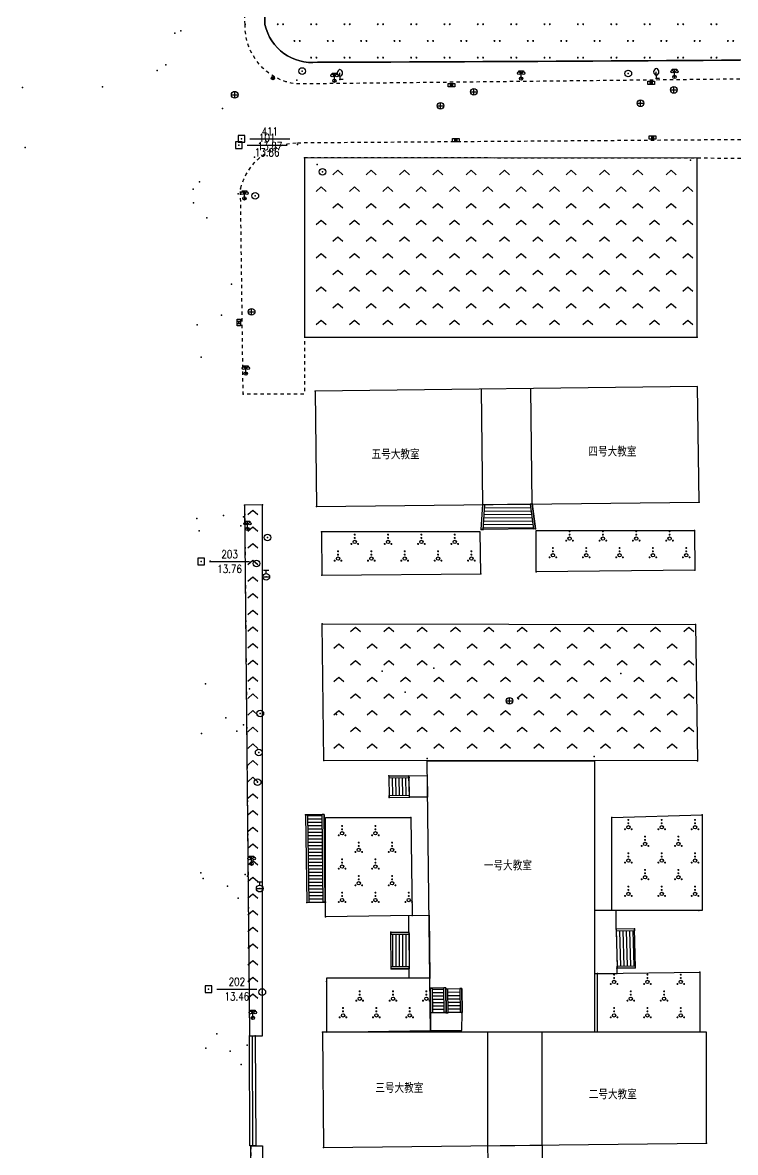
# Model space of a CAD drawing. Extents: x 1060 to 1934, y 610 to 1562.
# Drawn here: x 1447 to 1554, y 1262.8 to 1432.2 of the extents above; entities that cross this region are included whole.
import ezdxf
from ezdxf.enums import TextEntityAlignment as Align

# ---------------------------------------------------------------- set-up
doc = ezdxf.new("R2010")
doc.units = 0
doc.header["$LTSCALE"] = 0.5
doc.header["$PDSIZE"] = 0.2
doc.linetypes.add('X6', pattern=[2, 1, -1])
doc.layers.get('0').update_dxf_attribs({"linetype": 'CONTINUOUS'})
doc.layers.add('ASSIST', color=7, linetype='CONTINUOUS', plot=False)
for name, color, linetype in [('COMPONENT', 4, 'CONTINUOUS'), ('DLDW', 11, 'CONTINUOUS'), ('DLSS', 4, 'CONTINUOUS'), ('GXYZ', 2, 'CONTINUOUS'), ('JMD', 6, 'CONTINUOUS'), ('KZD', 1, 'CONTINUOUS'), ('ZBTZ', 3, 'CONTINUOUS'), ('ZDH', 1, 'CONTINUOUS')]:
    doc.layers.add(name, color=color, linetype=linetype)
doc.styles.add('HZ', font='rs.shx', dxfattribs={"width": 0.8, "bigfont": 'hztxt.shx'})
doc.linetypes.add('1161', pattern='A,0,[149,AAA.SHX,S=0.15,R=0,X=0,Y=0],-1.6', length=1.6)

# ---------------------------------------------------------------- blocks, each defined once
blk = doc.blocks.new('gc043')
for p, q in [((-1, 0), (1, 0)), ((0, -1), (0, 1))]:
    blk.add_line(p, q)
blk.add_circle((0, 0), 1)
blk = doc.blocks.new('*U25')
at = {"linetype": 'Continuous'}
for points in [[(-0.5, 0.06), (-0.49, -0.11), (-0.49, 0.11)], [(-0.5, 0), (-0.5, -0.06), (-0.5, 0.06)], [(-0.49, -0.11), (-0.5, 0.06), (-0.5, -0.06)], [(-0.49, 0.11), (-0.47, -0.17), (-0.47, 0.17)], [(-0.47, -0.17), (-0.49, 0.11), (-0.49, -0.11)], [(-0.47, 0.17), (-0.45, -0.22), (-0.45, 0.22)], [(-0.45, -0.22), (-0.47, 0.17), (-0.47, -0.17)], [(-0.45, 0.22), (-0.42, -0.27), (-0.42, 0.27)], [(-0.42, -0.27), (-0.45, 0.22), (-0.45, -0.22)], [(-0.42, 0.27), (-0.39, -0.31), (-0.39, 0.31)], [(-0.39, -0.31), (-0.42, 0.27), (-0.42, -0.27)], [(-0.39, 0.31), (-0.35, -0.35), (-0.35, 0.35)], [(-0.35, -0.35), (-0.39, 0.31), (-0.39, -0.31)], [(-0.35, 0.35), (-0.31, -0.39), (-0.31, 0.39)], [(-0.31, -0.39), (-0.35, 0.35), (-0.35, -0.35)], [(-0.31, 0.39), (-0.27, -0.42), (-0.27, 0.42)], [(-0.27, -0.42), (-0.31, 0.39), (-0.31, -0.39)], [(-0.27, 0.42), (-0.22, -0.45), (-0.22, 0.45)], [(-0.22, -0.45), (-0.27, 0.42), (-0.27, -0.42)], [(-0.22, 0.45), (-0.17, -0.47), (-0.17, 0.47)], [(-0.17, -0.47), (-0.22, 0.45), (-0.22, -0.45)], [(-0.17, 0.47), (-0.11, -0.49), (-0.11, 0.49)], [(-0.11, -0.49), (-0.17, 0.47), (-0.17, -0.47)], [(-0.11, 0.49), (-0.06, -0.5), (-0.06, 0.5)], [(-0.06, -0.5), (-0.11, 0.49), (-0.11, -0.49)], [(0, -0.5), (-0.06, 0.5), (-0.06, -0.5)], [(-0.06, 0.5), (0, -0.5), (0, 0.5)], [(0.06, -0.5), (0, 0.5), (0, -0.5)], [(0, 0.5), (0.06, -0.5), (0.06, 0.5)], [(0.11, -0.49), (0.06, 0.5), (0.06, -0.5)], [(0.06, 0.5), (0.11, -0.49), (0.11, 0.49)], [(0.17, -0.47), (0.11, 0.49), (0.11, -0.49)], [(0.11, 0.49), (0.17, -0.47), (0.17, 0.47)], [(0.22, -0.45), (0.17, 0.47), (0.17, -0.47)], [(0.17, 0.47), (0.22, -0.45), (0.22, 0.45)], [(0.27, -0.42), (0.22, 0.45), (0.22, -0.45)], [(0.22, 0.45), (0.27, -0.42), (0.27, 0.42)], [(0.31, -0.39), (0.27, 0.42), (0.27, -0.42)], [(0.27, 0.42), (0.31, -0.39), (0.31, 0.39)], [(0.35, -0.35), (0.31, 0.39), (0.31, -0.39)], [(0.31, 0.39), (0.35, -0.35), (0.35, 0.35)], [(0.39, -0.31), (0.35, 0.35), (0.35, -0.35)], [(0.35, 0.35), (0.39, -0.31), (0.39, 0.31)], [(0.42, -0.27), (0.39, 0.31), (0.39, -0.31)], [(0.39, 0.31), (0.42, -0.27), (0.42, 0.27)], [(0.45, -0.22), (0.42, 0.27), (0.42, -0.27)], [(0.42, 0.27), (0.45, -0.22), (0.45, 0.22)], [(0.47, -0.17), (0.45, 0.22), (0.45, -0.22)], [(0.45, 0.22), (0.47, -0.17), (0.47, 0.17)], [(0.49, -0.11), (0.47, 0.17), (0.47, -0.17)], [(0.47, 0.17), (0.49, -0.11), (0.49, 0.11)], [(0.5, -0.06), (0.49, 0.11), (0.49, -0.11)], [(0.49, 0.11), (0.5, -0.06), (0.5, 0.06)], [(0.5, 0), (0.5, 0.06), (0.5, -0.06)]]:
    blk.add_solid(points, dxfattribs=at)
blk = doc.blocks.new('gcbj0106')
blk.add_circle((0, 0), 0.5)
at = {"linetype": 'Continuous'}
blk.add_blockref('*U25', (0, 0), dxfattribs=at)
blk = doc.blocks.new('gc097')
for p, q in [((-0.7, 2), (-0.7, 2.3)), ((-0.7, 2.3), (0.7, 2.3)), ((0, 0.5), (0, 2.3)), ((0.7, 2.3), (0.7, 2))]:
    blk.add_line(p, q)
for centre, radius in [((-0.7, 1.6), 0.4), ((0, 0), 0.5), ((0.73, 1.6), 0.4)]:
    blk.add_circle(centre, radius)
blk = doc.blocks.new('gc188')
blk.add_circle((0, 0), 1)
blk = doc.blocks.new('gc133')
for p, q in [((-1, 0), (1, 0)), ((-0.8, 2), (0.8, 2)), ((0, 1), (0, 2))]:
    blk.add_line(p, q)
blk.add_circle((0, 0), 1)
blk = doc.blocks.new('gc041')
for p, q in [((-1, 0.5), (1, 0.5)), ((-1, -0.5), (-1, 0.5)), ((-0.33, 0.5), (-0.33, -0.5)), ((0.33, 0.5), (0.33, -0.5)), ((1, 0.5), (1, -0.5)), ((1, -0.5), (-1, -0.5))]:
    blk.add_line(p, q)
blk = doc.blocks.new('gc211')
for p, q in [((0, 0), (-1.5, -1.32)), ((1.5, -1.32), (0, 0))]:
    blk.add_line(p, q)
blk = doc.blocks.new('gc163')
at = {"const_width": 0.3}
for points in [[(-0.95, 0, 1), (-0.65, 0, 1)], [(0.65, 0, 1), (0.95, 0, 1)]]:
    blk.add_lwpolyline(points, format="xyb", close=True, dxfattribs=at)
blk = doc.blocks.new('gc160')
at = {"const_width": 0.3}
for points in [[(-0.15, 2.2, 1), (0.15, 2.2, 1)], [(-0.15, 1.2, 1), (0.15, 1.2, 1)], [(-1.15, -0.6, 1), (-0.85, -0.6, 1)], [(0.85, -0.6, 1), (1.15, -0.6, 1)]]:
    blk.add_lwpolyline(points, format="xyb", close=True, dxfattribs=at)
blk.add_circle((0, 0), 0.5)
blk = doc.blocks.new('gc143')
for p, q in [((0, 1), (0, 2)), ((0, 1), (0, 0)), ((1, 0), (0, 0))]:
    blk.add_line(p, q)
for centre, start, end in [((0.225, 2), 102.68038, 257.31962), ((-0.225, 2), 282.68038, 77.31962)]:
    blk.add_arc(centre, 1.025, start, end)
blk = doc.blocks.new('gc115')
blk.add_lwpolyline([(-1, -1), (1, -1), (1, 1), (-1, 1)], close=True)
blk.add_point((0, 0))

msp = doc.modelspace()

# ---------------------------------------------------------------- linework, layer by layer
at = {"linetype": 'Continuous', "elevation": 12.1}
msp.add_lwpolyline([(1728.53, 1416.78, 0.070297), (1719.98, 1423.27, 0.102266), (1705.08, 1428.33, 0.006185), (1662.01, 1427.95, -0.003224), (1579.41, 1426.74, -0.001176), (1491.29, 1426.22, -0.381435), (1483.39, 1431.9, 0.000865), (1483.41, 1455.75, 0.005382), (1483.23, 1487.87, -0.146405), (1485.5, 1497.7, -0.12135), (1493.35, 1503.18), (1605.13, 1547.73), (1609.24, 1548.26), (1614.19, 1547.94), (1616.96, 1547.46), (1619.92, 1546.37), (1624.52, 1544.43), (1628.12, 1542.22), (1631.45, 1539.54), (1633.11, 1537.77), (1862.99, 1297.73)], format="xyb", dxfattribs=at)
at = {"layer": 'ASSIST', "linetype": 'Continuous', "flags": 128}
for points in [[(1515.81, 1356.17), (1516.1, 1359.94), (1523.5, 1360.03), (1523.99, 1356.27)], [(1502.04, 1316.02), (1505.07, 1316.09), (1505, 1319.25), (1501.97, 1319.19)], [(1489.5, 1313.44), (1489.66, 1300.3), (1492.44, 1300.34), (1492.27, 1313.47)], [(1502.28, 1295.82), (1505, 1295.84), (1505.05, 1290.34), (1502.32, 1290.32)], [(1538.83, 1296.35), (1536.1, 1296.29), (1536.22, 1290.43), (1538.96, 1290.49)], [(1508.16, 1287.43), (1508.21, 1283.78), (1510.57, 1283.81), (1510.52, 1287.46)], [(1510.57, 1283.75), (1510.51, 1287.33), (1512.91, 1287.37), (1512.96, 1283.79)], [(1481.09, 1280.29), (1481.95, 1280.29), (1482.01, 1263.79), (1481.15, 1263.78)]]:
    msp.add_lwpolyline(points, close=True, dxfattribs=at)
at = {"layer": 'DLSS', "linetype": 'X6', "flags": 128}
for points, elevation in [([(1480.43, 1431.9), (1480.26, 1435.2), (1479.63, 1491.46, -0.064465), (1479.93, 1500.11, -0.154295), (1482.47, 1507.49, -0.179135), (1492.43, 1515.32, -0.003756), (1520.18, 1525.43, 0.000002), (1587.35, 1553.15, 0.011631), (1593.72, 1556.25, -0.359566), (1631.49, 1550.06), (1864.49, 1306.39)], 13.79), ([(1704.63, 1425.36), (1488.16, 1422.97, -0.389128), (1480.43, 1431.9)], 13.77), ([(1488.28, 1414.17), (1561.88, 1414.72, -0.22304), (1568.1, 1411.8), (1489.31, 1411.92), (1489.31, 1376.47), (1480.13, 1376.47), (1479.74, 1407.26, -0.334286), (1488.28, 1414.17)], 13.77), ([(1481.27, 1263.79), (1481.85, 1213.45, 0.346148), (1487.36, 1207.43), (1565.32, 1208.33)], 13.77)]:
    msp.add_lwpolyline(points, format="xyb", dxfattribs=dict(at, elevation=elevation))
at = {"layer": 'DLSS', "linetype": 'X6', "elevation": 13.77, "flags": 128}
msp.add_lwpolyline([(1480.35, 1359.86), (1481.09, 1280.29)], dxfattribs=at)
at = {"layer": 'JMD', "linetype": 'Continuous'}
for p, q in [((1516.4, 1359.92), (1523.2, 1359.99)), ((1523.5, 1360.03), (1523.2, 1359.99)), ((1523.2, 1359.99), (1523.7, 1356.23)), ((1523.99, 1356.27), (1523.5, 1360.03)), ((1515.81, 1356.17), (1516.1, 1359.94)), ((1516.1, 1359.94), (1516.4, 1359.92)), ((1516.11, 1356.14), (1516.4, 1359.92)), ((1516.28, 1358.42), (1523.4, 1358.5)), ((1516.32, 1358.92), (1523.33, 1359)), ((1516.36, 1359.42), (1523.27, 1359.49)), ((1516.17, 1356.93), (1523.6, 1357.01)), ((1516.21, 1357.43), (1523.53, 1357.51)), ((1516.25, 1357.92), (1523.46, 1358)), ((1515.81, 1356.17), (1516.11, 1356.14)), ((1516.13, 1356.43), (1523.66, 1356.51)), ((1523.99, 1356.27), (1523.7, 1356.23)), ((1501.97, 1319.19), (1505, 1319.25)), ((1501.97, 1319.19), (1501.98, 1318.89)), ((1505.01, 1318.95), (1501.98, 1318.89)), ((1502.07, 1316.32), (1502.01, 1318.89)), ((1502.57, 1316.34), (1502.51, 1318.9)), ((1503.07, 1316.35), (1503.01, 1318.91)), ((1503.57, 1316.36), (1503.51, 1318.92)), ((1504.06, 1316.37), (1504.01, 1318.93)), ((1504.56, 1316.38), (1504.51, 1318.94)), ((1505, 1319.25), (1505.01, 1318.95)), ((1505.06, 1316.39), (1505.01, 1318.95)), ((1502.03, 1316.32), (1505.06, 1316.39)), ((1502.04, 1316.02), (1502.03, 1316.32)), ((1502.04, 1316.02), (1505.07, 1316.09)), ((1505.07, 1316.09), (1505.06, 1316.39)), ((1489.5, 1313.44), (1489.8, 1313.44)), ((1489.5, 1313.44), (1489.66, 1300.3)), ((1489.8, 1313.44), (1489.96, 1300.31)), ((1489.8, 1313.31), (1491.98, 1313.33)), ((1489.81, 1312.81), (1491.98, 1312.83)), ((1492.27, 1313.47), (1491.97, 1313.47)), ((1492.14, 1300.33), (1491.97, 1313.47)), ((1492.27, 1313.47), (1492.44, 1300.34)), ((1489.81, 1312.31), (1491.99, 1312.33)), ((1489.82, 1311.81), (1492, 1311.83)), ((1489.83, 1311.31), (1492, 1311.33)), ((1489.83, 1310.81), (1492.01, 1310.83)), ((1489.84, 1310.31), (1492.01, 1310.33)), ((1489.84, 1309.81), (1492.02, 1309.83)), ((1489.85, 1309.31), (1492.03, 1309.33)), ((1489.86, 1308.81), (1492.03, 1308.83)), ((1489.86, 1308.31), (1492.04, 1308.33)), ((1489.87, 1307.81), (1492.05, 1307.83)), ((1489.88, 1307.31), (1492.05, 1307.33)), ((1489.88, 1306.81), (1492.06, 1306.83)), ((1489.89, 1306.31), (1492.06, 1306.33)), ((1489.9, 1305.81), (1492.07, 1305.83)), ((1489.9, 1305.31), (1492.08, 1305.33)), ((1489.91, 1304.81), (1492.08, 1304.83)), ((1489.91, 1304.31), (1492.09, 1304.33)), ((1489.92, 1303.81), (1492.1, 1303.83)), ((1489.93, 1303.31), (1492.1, 1303.33)), ((1489.93, 1302.81), (1492.11, 1302.83)), ((1489.94, 1302.31), (1492.12, 1302.33)), ((1489.95, 1301.81), (1492.12, 1301.83)), ((1489.95, 1301.31), (1492.13, 1301.33)), ((1489.96, 1300.81), (1492.13, 1300.83)), ((1489.66, 1300.3), (1489.96, 1300.31)), ((1489.96, 1300.31), (1492.14, 1300.33)), ((1492.44, 1300.34), (1492.14, 1300.33)), ((1502.28, 1295.82), (1505, 1295.84)), ((1502.28, 1295.82), (1502.28, 1295.52)), ((1505, 1295.84), (1505.01, 1295.54)), ((1538.83, 1296.35), (1536.1, 1296.29)), ((1536.1, 1296.29), (1536.1, 1295.99)), ((1538.84, 1296.05), (1536.1, 1295.99)), ((1536.1, 1295.99), (1536.22, 1290.73)), ((1536.6, 1296), (1536.72, 1290.74)), ((1537.1, 1296.01), (1537.22, 1290.75)), ((1537.6, 1296.02), (1537.72, 1290.76)), ((1538.1, 1296.03), (1538.22, 1290.77)), ((1538.6, 1296.04), (1538.72, 1290.78)), ((1538.83, 1296.35), (1538.84, 1296.05)), ((1502.28, 1295.52), (1505.01, 1295.54)), ((1502.51, 1295.52), (1502.55, 1290.62)), ((1503.01, 1295.52), (1503.05, 1290.62)), ((1503.51, 1295.53), (1503.55, 1290.63)), ((1504.01, 1295.53), (1504.05, 1290.63)), ((1504.51, 1295.54), (1504.55, 1290.63)), ((1505.01, 1295.54), (1505.05, 1290.64)), ((1505.05, 1290.64), (1502.32, 1290.62)), ((1502.32, 1290.32), (1502.32, 1290.62)), ((1505.05, 1290.34), (1505.05, 1290.64)), ((1536.22, 1290.73), (1538.95, 1290.79)), ((1536.22, 1290.43), (1536.22, 1290.73)), ((1538.96, 1290.49), (1538.95, 1290.79)), ((1502.32, 1290.32), (1505.05, 1290.34)), ((1538.96, 1290.49), (1536.22, 1290.43)), ((1508.16, 1287.43), (1508.46, 1287.44)), ((1508.16, 1287.43), (1508.21, 1283.78)), ((1508.46, 1287.44), (1508.51, 1283.78)), ((1508.47, 1287.28), (1510.22, 1287.3)), ((1510.52, 1287.46), (1510.22, 1287.46)), ((1510.27, 1283.8), (1510.22, 1287.46)), ((1510.51, 1287.33), (1510.81, 1287.33)), ((1510.57, 1283.75), (1510.51, 1287.33)), ((1510.52, 1287.46), (1510.57, 1283.81)), ((1510.81, 1287.33), (1512.61, 1287.36)), ((1510.87, 1283.75), (1510.81, 1287.33)), ((1512.91, 1287.37), (1512.61, 1287.36)), ((1512.61, 1287.36), (1512.66, 1283.78)), ((1512.96, 1283.79), (1512.91, 1287.37)), ((1508.47, 1286.78), (1510.22, 1286.8)), ((1508.48, 1286.28), (1510.23, 1286.3)), ((1508.49, 1285.78), (1510.24, 1285.8)), ((1510.82, 1286.83), (1512.61, 1286.86)), ((1510.83, 1286.33), (1512.62, 1286.36)), ((1510.84, 1285.83), (1512.63, 1285.86)), ((1508.21, 1283.78), (1508.51, 1283.78)), ((1508.49, 1285.28), (1510.24, 1285.3)), ((1508.5, 1284.78), (1510.25, 1284.8)), ((1508.51, 1284.28), (1510.26, 1284.3)), ((1508.51, 1283.78), (1510.27, 1283.8)), ((1510.57, 1283.81), (1510.27, 1283.8)), ((1510.57, 1283.75), (1510.87, 1283.75)), ((1510.84, 1285.33), (1512.64, 1285.36)), ((1510.85, 1284.83), (1512.64, 1284.86)), ((1510.86, 1284.33), (1512.65, 1284.36)), ((1510.86, 1283.83), (1512.66, 1283.86)), ((1512.96, 1283.79), (1512.66, 1283.78)), ((1481.09, 1280.29), (1481.95, 1280.29)), ((1481.46, 1280.29), (1481.51, 1263.79)), ((1481.95, 1280.29), (1482.01, 1263.79)), ((1482.01, 1263.79), (1481.15, 1263.78))]:
    msp.add_line(p, q, dxfattribs=at)
at = {"layer": 'JMD', "linetype": 'Continuous', "flags": 128}
msp.add_lwpolyline([(1490.91, 1376.94), (1491.12, 1359.62), (1548.51, 1360.3), (1548.3, 1377.62)], close=True, dxfattribs=at)
for points in [[(1516.1, 1359.94), (1515.89, 1377.23)], [(1523.5, 1360.03), (1523.3, 1377.32)], [(1505, 1319.25), (1507.75, 1319.29), (1507.79, 1316.09), (1505.07, 1316.09)], [(1536.1, 1296.29), (1536.1, 1299.06), (1532.81, 1299.06), (1532.81, 1289.65), (1536.22, 1289.65), (1536.22, 1290.43)], [(1505, 1295.85), (1504.97, 1298.32), (1508.02, 1298.36), (1508.14, 1288.95), (1505.05, 1288.94), (1505.05, 1290.34)], [(1516.86, 1261.6), (1516.83, 1263.82), (1525, 1263.92), (1525, 1261.67)]]:
    msp.add_lwpolyline(points, dxfattribs=at)
for points, elevation in [([(1507.72, 1321.53), (1507.72, 1321.53), (1532.81, 1321.53), (1532.81, 1280.86), (1508.24, 1280.86), (1507.72, 1321.53)], 15.46), ([(1492.01, 1280.86), (1492.2, 1263.53), (1549.63, 1264.21), (1549.63, 1280.86)], 14.04)]:
    msp.add_lwpolyline(points, close=True, dxfattribs=dict(at, elevation=elevation))
for points, elevation in [([(1508.21, 1283.78), (1508.24, 1281.1), (1512.91, 1281.1), (1512.96, 1283.79)], 17.51), ([(1516.83, 1263.82), (1516.83, 1280.86)], 14.04), ([(1525, 1263.92), (1525, 1280.86)], 14.04)]:
    msp.add_lwpolyline(points, dxfattribs=dict(at, elevation=elevation))
at = {"layer": 'KZD', "linetype": 'Continuous'}
for p, q in [((1481.14, 1414.76), (1487.14, 1414.76)), ((1480.73, 1413.82), (1486.73, 1413.82)), ((1475.1, 1351.38), (1481.1, 1351.38)), ((1476.19, 1287.29), (1482.19, 1287.29))]:
    msp.add_line(p, q, dxfattribs=at)
at = {"layer": 'ZBTZ', "linetype": 'Continuous', "flags": 128}
msp.add_lwpolyline([(1862.99, 1297.73), (1633.11, 1537.77), (1631.45, 1539.54), (1628.12, 1542.22), (1624.52, 1544.43), (1619.92, 1546.37), (1616.96, 1547.46), (1614.19, 1547.94), (1609.24, 1548.26), (1605.13, 1547.73), (1493.35, 1503.18, 0.12135), (1485.5, 1497.7, 0.146405), (1483.23, 1487.87, -0.005382), (1483.41, 1455.75, -0.000865), (1483.39, 1431.9, 0.381435), (1491.29, 1426.22, 0.001176), (1579.41, 1426.74, 0.003224), (1662.01, 1427.95, -0.006185), (1705.08, 1428.33, -0.102266), (1719.98, 1423.27, -0.070297), (1728.53, 1416.78), (1736.49, 1408.85), (1780.01, 1362.81)], format="xyb", dxfattribs=at)
for points in [[(1548.21, 1385.03), (1548.21, 1411.83), (1489.31, 1411.92), (1489.31, 1385.03), (1548.21, 1385.03)], [(1480.35, 1359.86), (1481.09, 1280.29), (1483.01, 1280.29), (1483.01, 1359.89), (1480.35, 1359.86)]]:
    msp.add_lwpolyline(points, close=True, dxfattribs=at)
at = {"layer": 'ZBTZ', "linetype": '1161', "flags": 128}
for points, elevation in [([(1491.86, 1355.83), (1491.91, 1349.32), (1515.76, 1349.56), (1515.7, 1355.83)], 14.06), ([(1547.83, 1356.03), (1547.87, 1350.09), (1524.09, 1349.82), (1524.09, 1356.03)], 13.96), ([(1505.26, 1313.01), (1505.46, 1298.33), (1492.47, 1298.15), (1492.47, 1313.01)], 14.56), ([(1535.41, 1313.02), (1548.98, 1313.41), (1548.98, 1299.06), (1535.41, 1299.06)], 13.79), ([(1533.27, 1289.65), (1548.61, 1289.85), (1548.61, 1280.86), (1533.27, 1280.86)], 14)]:
    msp.add_lwpolyline(points, close=True, dxfattribs=dict(at, elevation=elevation))
at = {"layer": 'ZBTZ', "linetype": 'Continuous', "elevation": 14.1, "flags": 128}
msp.add_lwpolyline([(1492.24, 1321.54), (1492, 1342.03), (1547.98, 1341.96), (1548.26, 1321.51)], close=True, dxfattribs=at)
at = {"layer": 'ZBTZ', "linetype": '1161', "flags": 128}
msp.add_lwpolyline([(1508.11, 1288.94), (1492.61, 1288.94), (1492.61, 1280.86), (1508.24, 1281.1)], close=True, dxfattribs=at)
at = {"layer": 'ZBTZ', "linetype": 'Continuous', "flags": 128}
msp.add_lwpolyline([(1481.27, 1263.79), (1483.01, 1263.79), (1482.89, 1210.31, -0.124342), (1481.85, 1213.45), (1481.27, 1263.79)], format="xyb", close=True, dxfattribs=at)
at = {"layer": 'ZDH', "linetype": 'Continuous'}
for p in [(1480.43, 1431.9, 13.79), (1480.43, 1431.9, 13.79), (1480.43, 1431.9, 13.79), (1469.88, 1430.61, 13.97), (1469.88, 1430.61, 13.97), (1469.88, 1430.61, 13.97), (1470.79, 1430.93, 13.82), (1470.79, 1430.93, 13.82), (1470.79, 1430.93, 13.82), (1467.23, 1425.01, 13.85), (1468.55, 1425.83, 13.8), (1468.55, 1425.83, 13.8), (1468.55, 1425.83, 13.8), (1488.99, 1424.91, 13.98), (1488.99, 1424.91, 13.98), (1488.99, 1424.91, 13.98), (1537.9, 1424.55, 13.99), (1537.9, 1424.55, 13.99), (1537.9, 1424.55, 13.99), (1484.59, 1423.85, 13.84), (1484.59, 1423.85, 13.84), (1484.59, 1423.85, 13.84), (1488.16, 1423.54, 13.81), (1488.16, 1423.54, 13.81), (1488.16, 1423.54, 13.81), (1493.83, 1423.45, 13.96), (1493.83, 1423.45, 13.96), (1493.83, 1423.45, 13.96), (1494.65, 1423.63, 14.12), (1494.65, 1423.63, 14.12), (1494.65, 1423.63, 14.12), (1511.36, 1422.8, 13.8), (1511.36, 1422.8, 13.8), (1511.36, 1422.8, 13.8), (1521.82, 1423.78, 13.95), (1521.82, 1423.78, 13.95), (1521.82, 1423.78, 13.95), (1541.31, 1423.13, 13.81), (1541.31, 1423.13, 13.81), (1541.31, 1423.13, 13.81), (1542.1, 1423.79, 13.97), (1542.1, 1423.79, 13.97), (1542.1, 1423.79, 13.97), (1544.83, 1424.02, 13.98), (1544.83, 1424.02, 13.98), (1544.83, 1424.02, 13.98), (1447.05, 1422.42, 13.8), (1459.03, 1422.56, 13.85), (1478.86, 1421.36, 13.92), (1478.86, 1421.36, 13.92), (1478.86, 1421.36, 13.92), (1514.74, 1421.79, 13.83), (1514.74, 1421.79, 13.83), (1514.74, 1421.79, 13.83), (1544.73, 1422.08, 13.85), (1544.73, 1422.08, 13.85), (1544.73, 1422.08, 13.85), (1477.03, 1419.28, 13.96), (1477.03, 1419.28, 13.96), (1477.03, 1419.28, 13.96), (1509.73, 1419.69, 13.87), (1509.73, 1419.69, 13.87), (1509.73, 1419.69, 13.87), (1539.74, 1420.08, 13.87), (1539.74, 1420.08, 13.87), (1539.74, 1420.08, 13.87), (1479.89, 1414.76, 13.87), (1512.02, 1414.57, 13.82), (1512.02, 1414.57, 13.82), (1512.02, 1414.57, 13.82), (1541.52, 1414.93, 13.82), (1541.52, 1414.93, 13.82), (1541.52, 1414.93, 13.82), (1447.44, 1413.43, 13.83), (1479.48, 1413.82, 13.86), (1488.28, 1413.91, 13.82), (1488.28, 1413.91, 13.82), (1488.28, 1413.91, 13.82), (1481.82, 1411.98, 13.78), (1481.82, 1411.98, 13.78), (1481.82, 1411.98, 13.78), (1481.83, 1411.99, 13.78), (1481.83, 1411.99, 13.78), (1481.83, 1411.99, 13.78), (1489.31, 1411.92, 13.98), (1489.31, 1411.92, 13.98), (1489.31, 1411.92, 13.98), (1491.24, 1410.9, 13.94), (1547.24, 1411.57, 13.97), (1492.03, 1409.79, 13.98), (1492.03, 1409.79, 13.98), (1492.03, 1409.79, 13.98), (1473.6, 1408.31, 13.84), (1473.6, 1408.31, 13.84), (1473.6, 1408.31, 13.84), (1472.65, 1407.23, 13.84), (1472.65, 1407.23, 13.84), (1472.65, 1407.23, 13.84), (1479.37, 1406.49, 13.79), (1479.37, 1406.49, 13.79), (1479.37, 1406.49, 13.79), (1479.74, 1407.26, 13.78), (1479.74, 1407.26, 13.78), (1479.74, 1407.26, 13.78), (1480.33, 1405.81, 13.9), (1480.33, 1405.81, 13.9), (1480.33, 1405.81, 13.9), (1481.95, 1406.2, 13.95), (1481.95, 1406.2, 13.95), (1481.95, 1406.2, 13.95), (1472.67, 1405.15, 13.81), (1472.67, 1405.15, 13.81), (1474.69, 1402.9, 13.81), (1474.69, 1402.9, 13.81), (1474.69, 1402.9, 13.81), (1478.37, 1392.96, 13.88), (1478.37, 1392.96, 13.88), (1478.37, 1392.96, 13.88), (1481.4, 1388.82, 14.01), (1481.4, 1388.82, 14.01), (1481.4, 1388.82, 14.01), (1476.87, 1388.3, 13.92), (1476.87, 1388.3, 13.92), (1476.87, 1388.3, 13.92), (1479.48, 1387.23, 13.84), (1479.48, 1387.23, 13.84), (1479.48, 1387.23, 13.84), (1473.22, 1386.88, 13.89), (1473.22, 1386.88, 13.89), (1473.22, 1386.88, 13.89), (1548.21, 1385.03, 14.01), (1548.21, 1385.03, 14.01), (1473.86, 1382.01, 13.87), (1473.86, 1382.01, 13.87), (1473.86, 1382.01, 13.87), (1480.52, 1379.56, 13.99), (1480.52, 1379.56, 13.99), (1480.52, 1379.56, 13.99), (1490.91, 1376.94, 14.03), (1490.91, 1376.94, 14.03), (1490.91, 1376.94, 14.03), (1480.13, 1376.47, 13.93), (1480.13, 1376.47, 13.93), (1480.13, 1376.47, 13.93), (1523.5, 1360.03, 14.03), (1523.5, 1360.03, 14.03), (1548.51, 1360.3, 14.02), (1548.51, 1360.3, 14.02), (1548.51, 1360.3, 14.02), (1477.2, 1358.29, 13.8), (1477.2, 1358.29, 13.8), (1477.2, 1358.29, 13.8), (1480.35, 1359.86, 13.9), (1480.35, 1359.86, 13.9), (1480.35, 1359.86, 13.9), (1483.01, 1359.89, 13.98), (1483.01, 1359.89, 13.98), (1483.01, 1359.89, 13.98), (1491.12, 1359.62, 14.12), (1491.12, 1359.62, 14.12), (1491.12, 1359.62, 14.12), (1516.1, 1359.94, 14.03), (1516.1, 1359.94, 14.03), (1473.17, 1357.85, 13.86), (1473.17, 1357.85, 13.86), (1473.17, 1357.85, 13.86), (1479.77, 1356.73, 13.74), (1479.77, 1356.73, 13.74), (1479.77, 1356.73, 13.74), (1480.19, 1358.07, 13.86), (1480.19, 1358.07, 13.86), (1480.19, 1358.07, 13.86), (1473.56, 1355.99, 13.74), (1473.56, 1355.99, 13.74), (1473.56, 1355.99, 13.74), (1480.76, 1356.27, 13.89), (1480.76, 1356.27, 13.89), (1480.76, 1356.27, 13.89), (1483.79, 1354.99, 13.98), (1483.79, 1354.99, 13.98), (1483.79, 1354.99, 13.98), (1491.86, 1355.83, 14.06), (1491.86, 1355.83, 14.06), (1491.86, 1355.83, 14.06), (1515.81, 1356.17, 14), (1515.81, 1356.17, 14), (1523.99, 1356.27, 13.99), (1523.99, 1356.27, 13.99), (1547.83, 1356.03, 13.96), (1547.83, 1356.03, 13.96), (1547.83, 1356.03, 13.96), (1473.85, 1351.38, 13.76), (1475.2, 1351.45, 13.75), (1475.2, 1351.45, 13.75), (1475.2, 1351.45, 13.75), (1482.14, 1351.08, 13.96), (1482.14, 1351.08, 13.96), (1482.14, 1351.08, 13.96), (1524.09, 1349.82, 14.1), (1524.09, 1349.82, 14.1), (1524.09, 1349.82, 14.1), (1547.87, 1350.09, 13.96), (1547.87, 1350.09, 13.96), (1547.87, 1350.09, 13.96), (1483.6, 1349.08, 13.98), (1483.6, 1349.08, 13.98), (1483.6, 1349.08, 13.98), (1491.91, 1349.32, 14.11), (1491.91, 1349.32, 14.11), (1491.91, 1349.32, 14.11), (1515.76, 1349.56, 14.14), (1515.76, 1349.56, 14.14), (1515.76, 1349.56, 14.14), (1492, 1342.03, 14.09), (1492, 1342.03, 14.09), (1492, 1342.03, 14.09), (1547.98, 1341.96, 13.98), (1547.98, 1341.96, 13.98), (1547.98, 1341.96, 13.98), (1500.96, 1334.93, 14.3), (1500.96, 1334.93, 14.3), (1500.96, 1334.93, 14.3), (1508.74, 1335.42, 14.23), (1508.74, 1335.42, 14.23), (1508.74, 1335.42, 14.23), (1536.78, 1334.62, 14.28), (1536.78, 1334.62, 14.28), (1536.78, 1334.62, 14.28), (1474.5, 1333.05, 13.65), (1474.5, 1333.05, 13.65), (1474.5, 1333.05, 13.65), (1524.97, 1333.53, 14.21), (1524.97, 1333.53, 14.21), (1524.97, 1333.53, 14.21), (1481.08, 1332.31, 13.82), (1481.08, 1332.31, 13.82), (1481.08, 1332.31, 13.82), (1504.43, 1331.83, 14.28), (1504.43, 1331.83, 14.28), (1504.43, 1331.83, 14.28), (1520.09, 1330.51, 13.99), (1520.09, 1330.51, 13.99), (1520.09, 1330.51, 13.99), (1521.43, 1330.8, 14.33), (1521.43, 1330.8, 14.33), (1521.43, 1330.8, 14.33), (1477.52, 1327.95, 13.66), (1477.52, 1327.95, 13.66), (1477.52, 1327.95, 13.66), (1482.7, 1328.62, 13.97), (1482.7, 1328.62, 13.97), (1482.7, 1328.62, 13.97), (1494.12, 1328.44, 14.24), (1494.12, 1328.44, 14.24), (1494.12, 1328.44, 14.24), (1480.17, 1326.91, 13.6), (1480.17, 1326.91, 13.6), (1480.17, 1326.91, 13.6), (1473.88, 1325.63, 13.6), (1473.88, 1325.63, 13.6), (1473.88, 1325.63, 13.6), (1479.19, 1325.94, 13.64), (1479.19, 1325.94, 13.64), (1479.19, 1325.94, 13.64), (1482.47, 1322.76, 14.01), (1482.47, 1322.76, 14.01), (1482.47, 1322.76, 14.01), (1492.24, 1321.54, 14.1), (1492.24, 1321.54, 14.1), (1492.24, 1321.54, 14.1), (1507.72, 1321.84, 15.46), (1507.72, 1321.84, 15.46), (1507.72, 1321.84, 15.46), (1532.76, 1322.17, 14.06), (1532.76, 1322.17, 14.06), (1532.76, 1322.17, 14.06), (1548.26, 1321.51, 13.35), (1548.26, 1321.51, 13.35), (1548.26, 1321.51, 13.35), (1482.3, 1318.31, 13.94), (1482.3, 1318.31, 13.94), (1482.3, 1318.31, 13.94), (1502, 1319.25, 14.16), (1502, 1319.25, 14.16), (1502, 1319.25, 14.16), (1502.04, 1316.02, 14.15), (1502.04, 1316.02, 14.15), (1502.04, 1316.02, 14.15), (1505.07, 1316.09, 15.77), (1505.07, 1316.09, 15.77), (1505.07, 1316.09, 15.77), (1489.5, 1313.44, 14.03), (1489.5, 1313.44, 14.03), (1489.5, 1313.44, 14.03), (1505.26, 1313.01, 14.56), (1505.26, 1313.01, 14.56), (1505.26, 1313.01, 14.56), (1535.41, 1313.02, 13.79), (1535.41, 1313.02, 13.79), (1535.41, 1313.02, 13.79), (1548.98, 1313.41, 13.36), (1548.98, 1313.41, 13.36), (1548.98, 1313.41, 13.36), (1481.4, 1306.08, 13.71), (1481.4, 1306.08, 13.71), (1481.4, 1306.08, 13.71), (1473.81, 1304.73, 13.63), (1473.81, 1304.73, 13.63), (1473.81, 1304.73, 13.63), (1480.45, 1304.49, 13.5), (1480.45, 1304.49, 13.5), (1480.45, 1304.49, 13.5), (1480.8, 1304.22, 13.59), (1480.8, 1304.22, 13.59), (1480.8, 1304.22, 13.59), (1474.14, 1303.88, 13.51), (1474.14, 1303.88, 13.51), (1474.14, 1303.88, 13.51), (1477.78, 1302.73, 13.56), (1477.78, 1302.73, 13.56), (1477.78, 1302.73, 13.56), (1479.39, 1300.92, 13.52), (1479.39, 1300.92, 13.52), (1479.39, 1300.92, 13.52), (1482.61, 1302.36, 13.77), (1482.61, 1302.36, 13.77), (1482.61, 1302.36, 13.77), (1489.66, 1300.3, 14.04), (1489.66, 1300.3, 14.04), (1489.66, 1300.3, 14.04), (1492.46, 1300.35, 14.04), (1492.46, 1300.35, 14.04), (1492.46, 1300.35, 14.04), (1548.5, 1299.06, 13.28), (1548.5, 1299.06, 13.28), (1548.5, 1299.06, 13.28), (1492.47, 1298.15, 14.04), (1492.47, 1298.15, 14.04), (1492.47, 1298.15, 14.04), (1505.46, 1298.33, 14.58), (1505.46, 1298.33, 14.58), (1505.46, 1298.33, 14.58), (1502.28, 1295.82, 14.05), (1502.28, 1295.82, 14.05), (1502.28, 1295.82, 14.05), (1505, 1295.84, 15.57), (1505, 1295.84, 15.57), (1505, 1295.84, 15.57), (1536.1, 1296.29, 14.9), (1536.1, 1296.29, 14.9), (1536.1, 1296.29, 14.9), (1538.83, 1296.35, 13.35), (1538.83, 1296.35, 13.35), (1538.83, 1296.35, 13.35), (1502.33, 1290.34, 14.04), (1502.33, 1290.34, 14.04), (1502.33, 1290.34, 14.04), (1508.11, 1288.94, 14.06), (1508.11, 1288.94, 14.06), (1508.11, 1288.94, 14.06), (1533.27, 1289.65, 14), (1533.27, 1289.65, 14), (1533.27, 1289.65, 14), (1536.16, 1290.43, 14.89), (1536.16, 1290.43, 14.89), (1536.16, 1290.43, 14.89), (1538.92, 1290.46, 13.35), (1538.92, 1290.46, 13.35), (1538.92, 1290.46, 13.35), (1548.61, 1289.85, 13.35), (1548.61, 1289.85, 13.35), (1548.61, 1289.85, 13.35), (1474.94, 1287.29, 13.46), (1492.61, 1288.45, 14.03), (1492.61, 1288.45, 14.03), (1492.61, 1288.45, 14.03), (1508.16, 1287.43, 15.67), (1508.16, 1287.43, 15.67), (1508.16, 1287.43, 15.67), (1510.51, 1287.33, 19.47), (1510.51, 1287.33, 19.47), (1510.51, 1287.33, 19.47), (1483, 1286.85, 14.02), (1483, 1286.85, 14.02), (1483, 1286.85, 14.02), (1508.21, 1283.78, 17.51), (1508.21, 1283.78, 17.51), (1508.21, 1283.78, 17.51), (1510.57, 1283.75, 17.51), (1510.57, 1283.75, 17.51), (1510.57, 1283.75, 17.51), (1481.59, 1282.98, 13.6), (1481.59, 1282.98, 13.6), (1481.59, 1282.98, 13.6), (1512.91, 1283.72, 17.67), (1512.91, 1283.72, 17.67), (1512.91, 1283.72, 17.67), (1476.16, 1280.61, 13.43), (1476.16, 1280.61, 13.43), (1476.16, 1280.61, 13.43), (1492.01, 1280.86, 14.04), (1492.01, 1280.86, 14.04), (1492.01, 1280.86, 14.04), (1508.24, 1281.1, 17.54), (1508.24, 1281.1, 17.54), (1508.24, 1281.1, 17.54), (1480.73, 1278.88, 13.39), (1480.73, 1278.88, 13.39), (1480.73, 1278.88, 13.39), (1481.09, 1280.29, 13.51), (1481.09, 1280.29, 13.51), (1481.09, 1280.29, 13.51), (1481.95, 1280.29, 14.01), (1481.95, 1280.29, 14.01), (1481.95, 1280.29, 14.01), (1474.52, 1278.46, 13.38), (1474.52, 1278.46, 13.38), (1474.52, 1278.46, 13.38), (1478.18, 1278.01, 13.42), (1478.18, 1278.01, 13.42), (1478.18, 1278.01, 13.42), (1479.85, 1276.01, 13.4), (1479.85, 1276.01, 13.4), (1479.85, 1276.01, 13.4), (1481.27, 1263.79, 13.34), (1481.27, 1263.79, 13.34), (1481.27, 1263.79, 13.34), (1492.2, 1263.53, 14.14), (1492.2, 1263.53, 14.14), (1492.2, 1263.53, 14.14), (1549.63, 1264.21, 14.03), (1549.63, 1264.21, 14.03), (1549.63, 1264.21, 14.03)]:
    msp.add_point(p, dxfattribs=at)

# ---------------------------------------------------------------- block references
at = {"layer": 'COMPONENT', "linetype": 'Continuous', "xscale": 0.5, "yscale": 0.5}
msp.add_blockref('gcbj0106', (1484.59, 1423.85, 13.84), dxfattribs=at)
at = {"layer": 'DLDW', "linetype": 'Continuous', "xscale": 0.5, "yscale": 0.5}
for p in [(1493.83, 1423.45, 13.96), (1521.82, 1423.78, 13.95), (1544.83, 1424.02, 13.98), (1480.33, 1405.81, 13.9), (1480.52, 1379.56, 13.99), (1480.76, 1356.27, 13.89), (1481.4, 1306.08, 13.71), (1481.59, 1282.98, 13.6)]:
    msp.add_blockref('gc097', p, dxfattribs=at)
at = {"layer": 'GXYZ', "linetype": 'Continuous', "xscale": 0.5, "yscale": 0.5}
for name, p in [('gc188', (1488.99, 1424.91)), ('gc188', (1537.9, 1424.55)), ('gc043', (1478.86, 1421.36)), ('gc043', (1514.74, 1421.79)), ('gc043', (1544.73, 1422.08)), ('gc043', (1509.73, 1419.69)), ('gc043', (1539.74, 1420.08)), ('gc188', (1492.03, 1409.79)), ('gc188', (1481.95, 1406.2)), ('gc043', (1481.4, 1388.82)), ('gc188', (1483.79, 1354.99)), ('gc188', (1482.14, 1351.08)), ('gc133', (1483.6, 1349.08, 13.98)), ('gc043', (1520.09, 1330.51)), ('gc188', (1482.7, 1328.62)), ('gc188', (1482.47, 1322.76)), ('gc188', (1482.3, 1318.31)), ('gc133', (1482.61, 1302.36, 13.77)), ('gc188', (1483, 1286.85))]:
    msp.add_blockref(name, p, dxfattribs=at)
at = {"layer": 'GXYZ', "linetype": 'Continuous', "xscale": 0.5, "yscale": 0.5, "zscale": 0.5}
for p in [(1511.36, 1422.8, 13.8), (1541.31, 1423.13, 13.81), (1512.02, 1414.57, 13.82), (1541.52, 1414.93, 13.82)]:
    msp.add_blockref('gc041', p, dxfattribs=at)
at = {"layer": 'GXYZ', "linetype": 'Continuous', "xscale": 0.5, "yscale": 0.5, "zscale": 0.5, "rotation": 90}
msp.add_blockref('gc041', (1479.48, 1387.23, 13.84), dxfattribs=at)
at = {"layer": 'KZD', "linetype": 'Continuous', "xscale": 0.5, "yscale": 0.5}
for p in [(1479.48, 1413.82, 13.86), (1479.89, 1414.76, 13.87), (1473.85, 1351.38, 13.76), (1474.94, 1287.29, 13.46)]:
    msp.add_blockref('gc115', p, dxfattribs=at)
at = {"layer": 'ZBTZ', "linetype": 'Continuous', "xscale": 0.5, "yscale": 0.5}
for name, p in [('gc163', (1485.73, 1431.93)), ('gc163', (1490.73, 1431.93)), ('gc163', (1495.73, 1431.93)), ('gc163', (1500.73, 1431.93)), ('gc163', (1505.73, 1431.93)), ('gc163', (1510.73, 1431.93)), ('gc163', (1515.73, 1431.93)), ('gc163', (1520.73, 1431.93)), ('gc163', (1525.73, 1431.93)), ('gc163', (1530.73, 1431.93)), ('gc163', (1535.73, 1431.93)), ('gc163', (1540.73, 1431.93)), ('gc163', (1545.73, 1431.93)), ('gc163', (1550.73, 1431.93)), ('gc163', (1488.23, 1429.43)), ('gc163', (1493.23, 1429.43)), ('gc163', (1498.23, 1429.43)), ('gc163', (1503.23, 1429.43)), ('gc163', (1508.23, 1429.43)), ('gc163', (1513.23, 1429.43)), ('gc163', (1518.23, 1429.43)), ('gc163', (1523.23, 1429.43)), ('gc163', (1528.23, 1429.43)), ('gc163', (1533.23, 1429.43)), ('gc163', (1538.23, 1429.43)), ('gc163', (1543.23, 1429.43)), ('gc163', (1548.23, 1429.43)), ('gc163', (1553.23, 1429.43)), ('gc163', (1490.73, 1426.93)), ('gc163', (1495.73, 1426.93)), ('gc163', (1500.73, 1426.93)), ('gc163', (1505.73, 1426.93)), ('gc163', (1510.73, 1426.93)), ('gc163', (1515.73, 1426.93)), ('gc163', (1520.73, 1426.93)), ('gc163', (1525.73, 1426.93)), ('gc163', (1530.73, 1426.93)), ('gc163', (1535.73, 1426.93)), ('gc163', (1540.73, 1426.93)), ('gc163', (1545.73, 1426.93)), ('gc163', (1550.73, 1426.93)), ('gc143', (1494.65, 1423.63, 14.12)), ('gc143', (1542.1, 1423.79, 13.97)), ('gc211', (1494.31, 1410.03)), ('gc211', (1499.31, 1410.03)), ('gc211', (1504.31, 1410.03)), ('gc211', (1509.31, 1410.03)), ('gc211', (1514.31, 1410.03)), ('gc211', (1519.31, 1410.03)), ('gc211', (1524.31, 1410.03)), ('gc211', (1529.31, 1410.03)), ('gc211', (1534.31, 1410.03)), ('gc211', (1539.31, 1410.03)), ('gc211', (1544.31, 1410.03)), ('gc211', (1491.81, 1407.53)), ('gc211', (1496.81, 1407.53)), ('gc211', (1501.81, 1407.53)), ('gc211', (1506.81, 1407.53)), ('gc211', (1511.81, 1407.53)), ('gc211', (1516.81, 1407.53)), ('gc211', (1521.81, 1407.53)), ('gc211', (1526.81, 1407.53)), ('gc211', (1531.81, 1407.53)), ('gc211', (1536.81, 1407.53)), ('gc211', (1541.81, 1407.53)), ('gc211', (1546.81, 1407.53)), ('gc211', (1494.31, 1405.03)), ('gc211', (1499.31, 1405.03)), ('gc211', (1504.31, 1405.03)), ('gc211', (1509.31, 1405.03)), ('gc211', (1514.31, 1405.03)), ('gc211', (1519.31, 1405.03)), ('gc211', (1524.31, 1405.03)), ('gc211', (1529.31, 1405.03)), ('gc211', (1534.31, 1405.03)), ('gc211', (1539.31, 1405.03)), ('gc211', (1544.31, 1405.03)), ('gc211', (1491.81, 1402.53)), ('gc211', (1496.81, 1402.53)), ('gc211', (1501.81, 1402.53)), ('gc211', (1506.81, 1402.53)), ('gc211', (1511.81, 1402.53)), ('gc211', (1516.81, 1402.53)), ('gc211', (1521.81, 1402.53)), ('gc211', (1526.81, 1402.53)), ('gc211', (1531.81, 1402.53)), ('gc211', (1536.81, 1402.53)), ('gc211', (1541.81, 1402.53)), ('gc211', (1546.81, 1402.53)), ('gc211', (1494.31, 1400.03)), ('gc211', (1499.31, 1400.03)), ('gc211', (1504.31, 1400.03)), ('gc211', (1509.31, 1400.03)), ('gc211', (1514.31, 1400.03)), ('gc211', (1519.31, 1400.03)), ('gc211', (1524.31, 1400.03)), ('gc211', (1529.31, 1400.03)), ('gc211', (1534.31, 1400.03)), ('gc211', (1539.31, 1400.03)), ('gc211', (1544.31, 1400.03)), ('gc211', (1491.81, 1397.53)), ('gc211', (1496.81, 1397.53)), ('gc211', (1501.81, 1397.53)), ('gc211', (1506.81, 1397.53)), ('gc211', (1511.81, 1397.53)), ('gc211', (1516.81, 1397.53)), ('gc211', (1521.81, 1397.53)), ('gc211', (1526.81, 1397.53)), ('gc211', (1531.81, 1397.53)), ('gc211', (1536.81, 1397.53)), ('gc211', (1541.81, 1397.53)), ('gc211', (1546.81, 1397.53)), ('gc211', (1494.31, 1395.03)), ('gc211', (1499.31, 1395.03)), ('gc211', (1504.31, 1395.03)), ('gc211', (1509.31, 1395.03)), ('gc211', (1514.31, 1395.03)), ('gc211', (1519.31, 1395.03)), ('gc211', (1524.31, 1395.03)), ('gc211', (1529.31, 1395.03)), ('gc211', (1534.31, 1395.03)), ('gc211', (1539.31, 1395.03)), ('gc211', (1544.31, 1395.03)), ('gc211', (1491.81, 1392.53)), ('gc211', (1496.81, 1392.53)), ('gc211', (1501.81, 1392.53)), ('gc211', (1506.81, 1392.53)), ('gc211', (1511.81, 1392.53)), ('gc211', (1516.81, 1392.53)), ('gc211', (1521.81, 1392.53)), ('gc211', (1526.81, 1392.53)), ('gc211', (1531.81, 1392.53)), ('gc211', (1536.81, 1392.53)), ('gc211', (1541.81, 1392.53)), ('gc211', (1546.81, 1392.53)), ('gc211', (1494.31, 1390.03)), ('gc211', (1499.31, 1390.03)), ('gc211', (1504.31, 1390.03)), ('gc211', (1509.31, 1390.03)), ('gc211', (1514.31, 1390.03)), ('gc211', (1519.31, 1390.03)), ('gc211', (1524.31, 1390.03)), ('gc211', (1529.31, 1390.03)), ('gc211', (1534.31, 1390.03)), ('gc211', (1539.31, 1390.03)), ('gc211', (1544.31, 1390.03)), ('gc211', (1491.81, 1387.53)), ('gc211', (1496.81, 1387.53)), ('gc211', (1501.81, 1387.53)), ('gc211', (1506.81, 1387.53)), ('gc211', (1511.81, 1387.53)), ('gc211', (1516.81, 1387.53)), ('gc211', (1521.81, 1387.53)), ('gc211', (1526.81, 1387.53)), ('gc211', (1531.81, 1387.53)), ('gc211', (1536.81, 1387.53)), ('gc211', (1541.81, 1387.53)), ('gc211', (1546.81, 1387.53)), ('gc211', (1481.6, 1359.04)), ('gc211', (1481.6, 1356.54)), ('gc160', (1496.86, 1354.32)), ('gc160', (1501.86, 1354.32)), ('gc160', (1506.86, 1354.32)), ('gc160', (1511.86, 1354.32)), ('gc160', (1529.09, 1354.82)), ('gc160', (1534.09, 1354.82)), ('gc160', (1539.09, 1354.82)), ('gc160', (1544.09, 1354.82)), ('gc211', (1481.6, 1354.04)), ('gc160', (1526.59, 1352.32)), ('gc160', (1531.59, 1352.32)), ('gc160', (1536.59, 1352.32)), ('gc160', (1541.59, 1352.32)), ('gc160', (1546.59, 1352.32)), ('gc211', (1481.6, 1351.54)), ('gc160', (1494.36, 1351.82)), ('gc160', (1499.36, 1351.82)), ('gc160', (1504.36, 1351.82)), ('gc160', (1509.36, 1351.82)), ('gc160', (1514.36, 1351.82)), ('gc211', (1481.6, 1349.04)), ('gc211', (1481.6, 1346.54)), ('gc211', (1481.6, 1344.04)), ('gc211', (1481.6, 1341.54)), ('gc211', (1497, 1341.51)), ('gc211', (1502, 1341.51)), ('gc211', (1507, 1341.51)), ('gc211', (1512, 1341.51)), ('gc211', (1517, 1341.51)), ('gc211', (1522, 1341.51)), ('gc211', (1527, 1341.51)), ('gc211', (1532, 1341.51)), ('gc211', (1537, 1341.51)), ('gc211', (1542, 1341.51)), ('gc211', (1547, 1341.51)), ('gc211', (1481.6, 1339.04)), ('gc211', (1494.5, 1339.01)), ('gc211', (1499.5, 1339.01)), ('gc211', (1504.5, 1339.01)), ('gc211', (1509.5, 1339.01)), ('gc211', (1514.5, 1339.01)), ('gc211', (1519.5, 1339.01)), ('gc211', (1524.5, 1339.01)), ('gc211', (1529.5, 1339.01)), ('gc211', (1534.5, 1339.01)), ('gc211', (1539.5, 1339.01)), ('gc211', (1544.5, 1339.01)), ('gc211', (1481.6, 1336.54)), ('gc211', (1497, 1336.51)), ('gc211', (1502, 1336.51)), ('gc211', (1507, 1336.51)), ('gc211', (1512, 1336.51)), ('gc211', (1517, 1336.51)), ('gc211', (1522, 1336.51)), ('gc211', (1527, 1336.51)), ('gc211', (1532, 1336.51)), ('gc211', (1537, 1336.51)), ('gc211', (1542, 1336.51)), ('gc211', (1547, 1336.51)), ('gc211', (1481.6, 1334.04)), ('gc211', (1494.5, 1334.01)), ('gc211', (1499.5, 1334.01)), ('gc211', (1504.5, 1334.01)), ('gc211', (1509.5, 1334.01)), ('gc211', (1514.5, 1334.01)), ('gc211', (1519.5, 1334.01)), ('gc211', (1524.5, 1334.01)), ('gc211', (1529.5, 1334.01)), ('gc211', (1534.5, 1334.01)), ('gc211', (1539.5, 1334.01)), ('gc211', (1544.5, 1334.01)), ('gc211', (1481.6, 1331.54)), ('gc211', (1497, 1331.51)), ('gc211', (1502, 1331.51)), ('gc211', (1507, 1331.51)), ('gc211', (1512, 1331.51)), ('gc211', (1517, 1331.51)), ('gc211', (1522, 1331.51)), ('gc211', (1527, 1331.51)), ('gc211', (1532, 1331.51)), ('gc211', (1537, 1331.51)), ('gc211', (1542, 1331.51)), ('gc211', (1547, 1331.51)), ('gc211', (1481.6, 1329.04)), ('gc211', (1494.5, 1329.01)), ('gc211', (1499.5, 1329.01)), ('gc211', (1504.5, 1329.01)), ('gc211', (1509.5, 1329.01)), ('gc211', (1514.5, 1329.01)), ('gc211', (1519.5, 1329.01)), ('gc211', (1524.5, 1329.01)), ('gc211', (1529.5, 1329.01)), ('gc211', (1534.5, 1329.01)), ('gc211', (1539.5, 1329.01)), ('gc211', (1544.5, 1329.01)), ('gc211', (1481.6, 1326.54)), ('gc211', (1497, 1326.51)), ('gc211', (1502, 1326.51)), ('gc211', (1507, 1326.51)), ('gc211', (1512, 1326.51)), ('gc211', (1517, 1326.51)), ('gc211', (1522, 1326.51)), ('gc211', (1527, 1326.51)), ('gc211', (1532, 1326.51)), ('gc211', (1537, 1326.51)), ('gc211', (1542, 1326.51)), ('gc211', (1547, 1326.51)), ('gc211', (1481.6, 1324.04)), ('gc211', (1494.5, 1324.01)), ('gc211', (1499.5, 1324.01)), ('gc211', (1504.5, 1324.01)), ('gc211', (1509.5, 1324.01)), ('gc211', (1514.5, 1324.01)), ('gc211', (1519.5, 1324.01)), ('gc211', (1524.5, 1324.01)), ('gc211', (1529.5, 1324.01)), ('gc211', (1534.5, 1324.01)), ('gc211', (1539.5, 1324.01)), ('gc211', (1544.5, 1324.01)), ('gc211', (1481.6, 1321.54)), ('gc211', (1481.6, 1319.04)), ('gc211', (1481.6, 1316.54)), ('gc211', (1481.6, 1314.04)), ('gc160', (1537.91, 1311.56)), ('gc160', (1542.91, 1311.56)), ('gc160', (1547.91, 1311.56)), ('gc211', (1481.6, 1311.54)), ('gc160', (1494.97, 1310.65)), ('gc160', (1499.97, 1310.65)), ('gc160', (1497.47, 1308.15)), ('gc160', (1502.47, 1308.15)), ('gc160', (1540.41, 1309.06)), ('gc160', (1545.41, 1309.06)), ('gc211', (1481.6, 1309.04)), ('gc160', (1537.91, 1306.56)), ('gc160', (1542.91, 1306.56)), ('gc160', (1547.91, 1306.56)), ('gc211', (1481.6, 1306.54)), ('gc160', (1494.97, 1305.65)), ('gc160', (1499.97, 1305.65)), ('gc160', (1497.47, 1303.15)), ('gc160', (1502.47, 1303.15)), ('gc160', (1540.41, 1304.06)), ('gc160', (1545.41, 1304.06)), ('gc211', (1481.6, 1304.04)), ('gc160', (1537.91, 1301.56)), ('gc160', (1542.91, 1301.56)), ('gc160', (1547.91, 1301.56)), ('gc211', (1481.6, 1301.54)), ('gc160', (1494.97, 1300.65)), ('gc160', (1499.97, 1300.65)), ('gc160', (1504.97, 1300.65)), ('gc211', (1481.6, 1299.04)), ('gc211', (1481.6, 1296.54)), ('gc211', (1481.6, 1294.04)), ('gc211', (1481.6, 1291.54)), ('gc211', (1481.6, 1289.04)), ('gc160', (1535.77, 1288.36)), ('gc160', (1540.77, 1288.36)), ('gc160', (1545.77, 1288.36)), ('gc211', (1481.6, 1286.54)), ('gc160', (1497.61, 1285.86)), ('gc160', (1502.61, 1285.86)), ('gc160', (1507.61, 1285.86)), ('gc160', (1538.27, 1285.86)), ('gc160', (1543.27, 1285.86)), ('gc160', (1495.11, 1283.36)), ('gc160', (1500.11, 1283.36)), ('gc160', (1505.11, 1283.36)), ('gc160', (1535.77, 1283.36)), ('gc160', (1540.77, 1283.36)), ('gc160', (1545.77, 1283.36))]:
    msp.add_blockref(name, p, dxfattribs=at)

# ---------------------------------------------------------------- texts
at = {"layer": 'JMD', "linetype": 'Continuous', "style": 'HZ', "width": 0.8}
for s, p in [('四号大教室', (1535.52, 1367.96)), ('五号大教室', (1503, 1367.55)), ('一号大教室', (1519.83, 1305.91)), ('三号大教室', (1503.56, 1272.57)), ('二号大教室', (1535.57, 1271.61))]:
    msp.add_text(s, height=1.5, dxfattribs=at).set_placement(p, align=Align.MIDDLE)
at = {"layer": 'KZD', "linetype": 'Continuous', "style": 'HZ', "width": 0.8}
for s, p in [('411', (1484.14, 1415.86)), ('13.87', (1484.14, 1413.65)), ('101', (1483.73, 1414.92)), ('13.86', (1483.73, 1412.72)), ('203', (1478.1, 1352.48)), ('13.76', (1478.1, 1350.28)), ('202', (1479.19, 1288.39)), ('13.46', (1479.19, 1286.19))]:
    msp.add_text(s, height=1.2, dxfattribs=at).set_placement(p, align=Align.MIDDLE)

doc.saveas('drawing.dxf')
